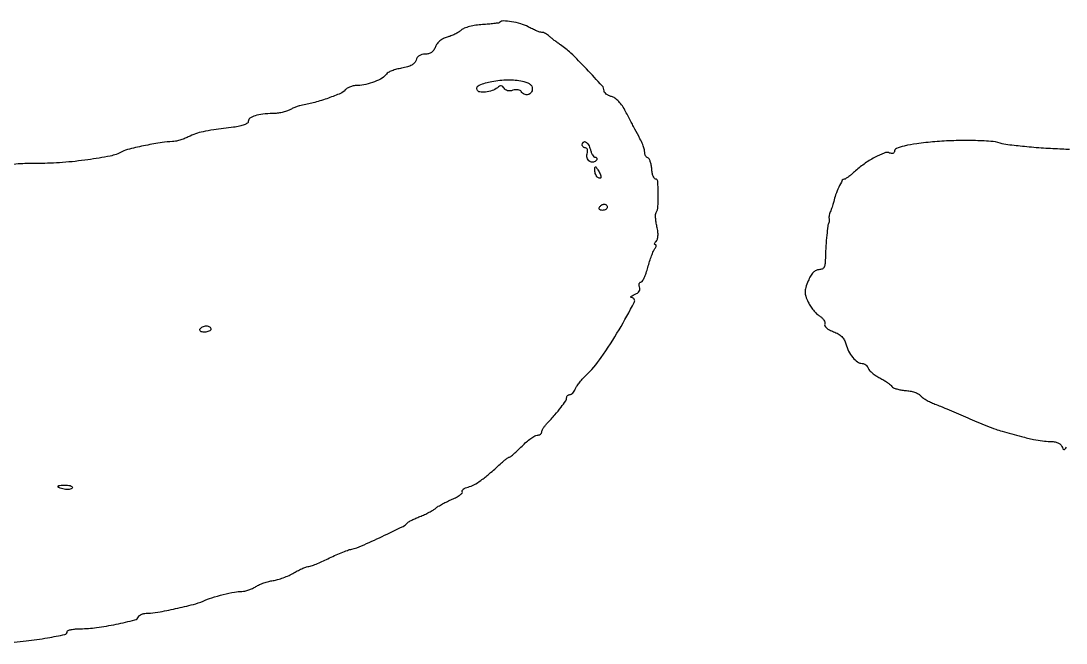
# Model space of a CAD drawing. Extents: x 489 to 2056, y 115 to 2226.
# Drawn here: x 1328.1 to 1663, y 634.4 to 833.7 of the extents above; entities that cross this region are included whole.
import ezdxf

# ---------------------------------------------------------------- set-up
doc = ezdxf.new("R2010")
doc.units = 0

msp = doc.modelspace()

# ---------------------------------------------------------------- linework, layer by layer
for points in [[(1322.040075, 634.489962, 0.011088), (1329.848412, 635.153969, 0.016314), (1336.666182, 636.112202, 0.009653), (1342.236602, 637.192545, 0.353716), (1343, 638.136643, -0.318674), (1343.240122, 638.475135, -0.032034), (1344.248437, 638.757186, -0.030901), (1345.620971, 638.960307, -0.019125), (1347.25, 639.036755, 0.031908), (1352.385999, 639.409475, 0.017068), (1358.658603, 640.488607, 0.008916), (1364.671209, 641.847902, 0.257707), (1365.794306, 642.882918, -0.168216), (1366.124719, 643.313019, -0.056534), (1366.840619, 643.676199, -0.048667), (1367.785351, 643.926778, -0.039137), (1368.833333, 644.014781, 0.044547), (1371.97986, 644.313261, 0.008211), (1377.696735, 645.472333, 0.008418), (1383.378814, 646.822496, 0.041126), (1386.5, 647.899715, -0.028933), (1389.277665, 648.934741, -0.013466), (1392.982931, 649.967816, -0.012681), (1396.604545, 650.776224, -0.048603), (1398.901203, 651, 0.0544), (1399.899902, 651.10898, 0.027556), (1401.119708, 651.449834, 0.027001), (1402.353794, 651.94499, 0.036136), (1403.407501, 652.531349, -0.039324), (1404.531665, 653.147575, -0.021461), (1405.99331, 653.731222, -0.021264), (1407.538708, 654.199925, -0.031526), (1408.928323, 654.465617, 0.038027), (1410.398327, 654.766519, 0.018961), (1412.205267, 655.356988, 0.018704), (1414.040018, 656.113661, 0.026126), (1415.613166, 656.934268, -0.014504), (1417.046971, 657.725096, -0.016675), (1418.459906, 658.393191, -0.015929), (1419.685829, 658.877849, -0.086371), (1420.387682, 659, 0.085217), (1421.141549, 659.129424, 0.01039), (1422.716613, 659.723765, 0.012073), (1424.571071, 660.520417, 0.009688), (1426.527831, 661.463881, -0.011281), (1428.592892, 662.451469, -0.010161), (1430.773078, 663.381481, -0.010241), (1432.761558, 664.135404, -0.031439), (1434.145523, 664.531962, 0.050131), (1437.260417, 665.551716, 0.006051), (1443.833843, 668.555802, 0.00355), (1450.61203, 671.812207, 0.11729), (1452, 672.954199, -0.102552), (1452.37595, 673.28234, -0.01153), (1453.38125, 673.818754, -0.013601), (1454.623143, 674.403254, -0.01065), (1456, 674.971469, 0.015211), (1457.452685, 675.586543, 0.013551), (1458.923251, 676.311543, 0.013732), (1460.209892, 677.035634, 0.040283), (1461.036598, 677.626556, -0.039011), (1461.876951, 678.230462, -0.01218), (1463.224475, 679.003399, -0.012092), (1464.777098, 679.796455, -0.01307), (1466.326911, 680.492126, 0.023305), (1467.727545, 681.155594, 0.039455), (1468.821285, 681.853334, 0.049327), (1469.509404, 682.488358, 0.33153), (1469.547224, 682.92359, -0.265517), (1469.534236, 683.299723, -0.105765), (1469.876857, 683.710411, -0.067276), (1470.535214, 684.096519, -0.037557), (1471.418413, 684.390167, 0.063628), (1473.307995, 685.129572, 0.030602), (1475.514489, 686.516804, 0.022569), (1478.209101, 688.640998, 0.009265), (1481.674555, 691.75, -0.011558), (1482.644089, 692.61182, -0.015802), (1483.558391, 693.339062, -0.012558), (1484.342089, 693.892914, -0.148605), (1484.694436, 694, 0.173764), (1485.062191, 694.131784, 0.007579), (1486.119178, 695.028125, 0.01211), (1487.3509, 696.158949, 0.00827), (1488.697119, 697.5, -0.019653), (1490.104971, 698.840005, -0.024105), (1491.524258, 699.971875, -0.023634), (1492.782028, 700.791889, -0.133406), (1493.548138, 701, 0.067108), (1494.103115, 701.074824, 0.083976), (1494.573515, 701.29375, 0.099523), (1494.888098, 701.618658, 0.143692), (1495, 702, -0.110587), (1495.112948, 702.504429, -0.028379), (1495.514062, 703.243401, -0.027486), (1496.080178, 704.055114, -0.024875), (1496.75, 704.828598, 0.010731), (1499.238097, 707.542724, 0.017006), (1501.237266, 709.982284, 0.014961), (1502.697363, 712.016389, 0.149259), (1503, 713.007606, -0.103046), (1503.078881, 713.386286, -0.098801), (1503.302969, 713.708484, -0.096952), (1503.637708, 713.924383, -0.09517), (1504.031385, 714, 0.139037), (1504.474907, 714.125764, 0.061127), (1504.955626, 714.510314, 0.053812), (1505.397942, 715.072689, 0.048171), (1505.729411, 715.73724, -0.054875), (1506.161217, 716.574728, -0.018083), (1506.969342, 717.702289, -0.017764), (1507.963082, 718.897701, -0.019227), (1509.014319, 719.98724, 0.048382), (1514.084643, 725.894919, 0.019925), (1519.807622, 734.769975, 0.012649), (1524.681212, 743.532127, 0.547779), (1523.804528, 745.063386, -0.18202), (1523.542569, 745.176821, -0.41401), (1523.53925, 745.372007, -0.085384), (1523.950351, 745.673256, -0.019914), (1524.733345, 746.025001, 0.050257), (1525.654976, 746.508122, 0.09889), (1526.240546, 747.087854, 0.126093), (1526.475276, 747.746379, 0.114991), (1526.376356, 748.461615, -0.054913), (1526.221724, 749.05073, -0.098627), (1526.246435, 749.548099, -0.146309), (1526.440548, 749.874278, -0.188025), (1526.76305, 750, 0.261877), (1527.213548, 750.253323, 0.025463), (1527.830584, 751.395313, 0.027102), (1528.461896, 752.929958, 0.017965), (1529.02521, 754.75, -0.011193), (1529.588193, 756.660181, -0.012532), (1530.216972, 758.471875, -0.011882), (1530.825744, 759.983371, -0.063065), (1531.277616, 760.75, 0.039883), (1531.591398, 761.230138, 0.09624), (1531.71916, 761.632813, 0.196427), (1531.647281, 761.889958, 0.23159), (1531.422445, 762, -0.219556), (1531.210902, 762.097595, -0.239044), (1531.158039, 762.316446, -0.102115), (1531.319329, 762.662816, -0.036535), (1531.677263, 763.077263, 0.126499), (1532.085021, 763.767269, 0.056675), (1532.263381, 764.813558, 0.044438), (1532.218685, 766.159245, 0.024956), (1531.93864, 767.772064, -0.017981), (1531.666074, 769.221586, -0.022358), (1531.522081, 770.585286, -0.021402), (1531.502048, 771.717367, -0.132891), (1531.66628, 772.269046, 0.124271), (1532.267746, 774.170897, 0.018189), (1532.360134, 778.248854, 0.012654), (1532.199495, 782.362664, 0.394929), (1531.518989, 783.001987, -0.250843), (1531.111012, 783.221431, -0.054667), (1530.732117, 783.955419, -0.044671), (1530.433036, 785.003281, -0.029575), (1530.271196, 786.244922, 0.028584), (1530.108752, 787.510741, 0.037774), (1529.809626, 788.633833, 0.041649), (1529.430523, 789.484898, 0.188883), (1529.021196, 789.826268, -0.112142), (1528.630727, 790.063043, -0.069914), (1528.299976, 790.486806, -0.064606), (1528.076287, 791.024693, -0.066367), (1528, 791.596902, 0.068148), (1527.850837, 792.686226, 0.031617), (1527.379939, 794.037234, 0.019071), (1526.491951, 795.939523, 0.004665), (1524.882242, 799, -0.001935), (1524.436895, 799.83561, -0.000417), (1523.672452, 801.286345, -0.000435), (1522.790097, 802.967784, -0.000415), (1521.89691, 804.67692, 0.030139), (1520.842711, 806.43165, 0.039844), (1519.669363, 807.879971, 0.045742), (1518.474527, 808.925462, 0.095668), (1517.359243, 809.445972, -0.046394), (1516.456601, 809.763875, -0.056971), (1515.693028, 810.226964, -0.067451), (1515.171762, 810.756941, -0.161998), (1515, 811.273162, 0.186601), (1514.390812, 812.848653, 0.005198), (1509.332172, 818.297131, 0.010505), (1504.300429, 823.386369, 0.047281), (1501.039001, 826, -0.010185), (1500.068855, 826.665792, -0.007958), (1499.042234, 827.426563, -0.008058), (1498.108749, 828.165778, -0.019399), (1497.448899, 828.75, 0.037976), (1496.866417, 829.22836, 0.034029), (1496.197187, 829.632813, 0.03567), (1495.544101, 829.912229, 0.083434), (1495.021769, 830, -0.081412), (1494.398238, 830.102203, -0.014614), (1493.2899, 830.512005, -0.01543), (1492.007811, 831.075714, -0.013404), (1490.70034, 831.742997, 0.051062), (1488.274787, 832.759008, 0.035404), (1485.373806, 833.419491, 0.032316), (1482.724121, 833.654526, 0.205121), (1481.496396, 833.163062, -0.161141), (1481.157397, 832.992623, -0.005907), (1479.712495, 832.797083, -0.010244), (1477.974764, 832.618842, -0.006956), (1475.990434, 832.484068, 0.02524), (1473.911799, 832.266322, 0.026082), (1471.888701, 831.841464, 0.026968), (1470.184476, 831.289779, 0.091859), (1469.194084, 830.682295, -0.045734), (1468.343581, 830.046414, -0.022957), (1467.168403, 829.397241, -0.022584), (1465.881915, 828.832545, -0.030973), (1464.677074, 828.4512, 0.058313), (1463.486907, 828.001718, 0.053284), (1462.392841, 827.278547, 0.055095), (1461.511681, 826.370164, 0.074333), (1460.951824, 825.373289, -0.06038), (1460.404801, 824.332572, -0.086279), (1459.675123, 823.590059, -0.088598), (1458.753394, 823.1502, -0.06723), (1457.641382, 823, 0.059957), (1456.595883, 822.874178, 0.084695), (1455.736767, 822.502283, 0.093592), (1455.109921, 821.901523, 0.091309), (1454.738627, 821.108509, -0.119471), (1454.261627, 820.221911, -0.082295), (1453.36739, 819.505893, -0.059337), (1452.009559, 818.943913, -0.026634), (1450.122548, 818.520704, 0.022905), (1448.489685, 818.167255, 0.027312), (1446.991304, 817.681353, 0.027779), (1445.79728, 817.142768, 0.132325), (1445.250552, 816.641139, -0.11951), (1443.936619, 815.373073, -0.038008), (1441.474273, 814.172168, -0.037971), (1438.647172, 813.291819, -0.056553), (1436.075392, 813, 0.045723), (1434.90323, 812.892585, 0.040729), (1433.722026, 812.573066, 0.042986), (1432.703648, 812.104151, 0.090405), (1432.038681, 811.546608, -0.121179), (1430.559541, 810.452457, -0.013834), (1426.657201, 808.947667, -0.017725), (1422.308787, 807.579022, -0.026249), (1418.406849, 806.718766, 0.032084), (1417.520608, 806.512514, 0.015608), (1416.418511, 806.142372, 0.015412), (1415.291354, 805.684244, 0.021475), (1414.315741, 805.201103, -0.048084), (1413.242771, 804.739005, -0.023303), (1411.79911, 804.348813, -0.022865), (1410.245208, 804.079428, -0.030463), (1408.815741, 803.986345, 0.025519), (1405.616364, 803.809738, 0.050963), (1403.139183, 803.286898, 0.073922), (1401.5299, 802.494741, 0.246254), (1401, 801.484062, -0.247337), (1400.70083, 800.916278, -0.056396), (1399.709173, 800.389577, -0.041968), (1398.206585, 799.938431, -0.021049), (1396.25, 799.611216, 0.00332), (1389.893291, 798.778516, 0.018098), (1386.475127, 798.180902, 0.031843), (1384.075366, 797.509143, 0.031544), (1381.772494, 796.536392, -0.022983), (1380.443992, 795.948239, -0.019772), (1378.999283, 795.451315, -0.020237), (1377.651006, 795.105209, -0.052751), (1376.656557, 795, 0.039667), (1373.35986, 794.738045, 0.010215), (1368.102186, 793.786657, 0.008858), (1362.921, 792.643484, 0.06276), (1360.515408, 791.737376, -0.072656), (1356.724961, 790.394295, -0.014274), (1349.581026, 789.190578, -0.015564), (1341.491609, 788.319595, -0.018527), (1333.821429, 788.019675, 0.007124), (1328.78941, 787.937741, 0.029392), (1325.757925, 787.666318, 0.050496)], [(1664.170167, 792.458158, 0.00954), (1661.73372, 792.59384, -0.007818), (1655.770523, 792.905321, -0.007337), (1649.692225, 793.407906, -0.006054), (1644.37103, 793.991732, -0.046519), (1641.920584, 794.525206, 0.060123), (1638.897546, 795.09792, 0.011567), (1633.31759, 795.343584, 0.012657), (1627.013824, 795.31555, 0.0145), (1621, 794.961786, 0.009619), (1615.158348, 794.334373, 0.028375), (1611.188534, 793.599819, 0.038842), (1608.655319, 792.767794, 0.302721), (1608, 791.784603, -0.177916), (1607.877939, 791.45243, -0.148749), (1607.560081, 791.248168, -0.103012), (1607.075749, 791.213948, -0.057976), (1606.502404, 791.360704, 0.187011), (1604.792415, 791.354987, 0.029607), (1601.687616, 789.922443, 0.031472), (1598.279325, 787.812061, 0.03253), (1595.202451, 785.311822, -0.013552), (1594.193612, 784.426455, -0.017896), (1593.225495, 783.679098, -0.01543), (1592.39123, 783.119583, -0.140899), (1591.975298, 783, 0.2733), (1591.330805, 782.619284, 0.014787), (1590.207779, 780.430638, 0.022898), (1589.185424, 778.003904, 0.038214), (1588.580577, 775.872779, -0.019737), (1588.424201, 775.232724, -0.009762), (1588.178037, 774.43302, -0.009672), (1587.890028, 773.612259, -0.013953), (1587.601307, 772.899203, 0.026124), (1587.345465, 772.220321, 0.024568), (1587.15578, 771.504499, 0.025366), (1587.051312, 770.8538, 0.073466), (1587.068687, 770.399203, -0.032164), (1587.114841, 770.018236, -0.02821), (1587.114782, 769.617266, -0.029257), (1587.072881, 769.254683, -0.071592), (1586.989473, 769, 0.084378), (1586.680739, 767.969451, 0.006174), (1586.353805, 765.019283, 0.008977), (1586.08303, 761.644646, 0.008879), (1585.93236, 758.25, -0.016395), (1585.797382, 755.979745, -0.090693), (1585.468756, 754.806324, -0.175487), (1584.857, 754.213826, -0.105886), (1583.858618, 754, 0.120355), (1582.907275, 753.767636, 0.081782), (1582.010742, 753.096894, 0.061422), (1581.170611, 751.974587, 0.03104), (1580.388486, 750.387353, 0.020849), (1579.601409, 748.258206, 0.078027), (1579.379559, 746.853672, 0.084794), (1579.607786, 745.510118, 0.027352), (1580.382272, 743.637353, 0.033617), (1581.114796, 742.340082, 0.02629), (1582.072835, 741.036569, 0.026946), (1583.098262, 739.914119, 0.056886), (1584.026441, 739.189265, -0.050626), (1584.809236, 738.593528, -0.062596), (1585.394993, 737.889668, -0.074916), (1585.707131, 737.189749, -0.160442), (1585.678938, 736.605709, 0.218396), (1585.71711, 736.006625, 0.089599), (1586.236315, 735.354484, 0.061165), (1587.184456, 734.709288, 0.0321), (1588.493894, 734.138369, -0.041782), (1590.016608, 733.439113, -0.065847), (1591.163789, 732.575118, -0.07262), (1591.969956, 731.512001, -0.064903), (1592.476549, 730.221925, 0.05588), (1593.331952, 727.92293, 0.057374), (1594.669372, 725.892561, 0.064684), (1596.216463, 724.467068, 0.155057), (1597.686372, 724, -0.099446), (1598.256624, 723.885448, -0.06685), (1598.831706, 723.548511, -0.063749), (1599.324255, 723.0506, -0.071686), (1599.652566, 722.463015, 0.096056), (1600.089192, 721.763376, 0.030054), (1600.9882, 720.906771, 0.028789), (1602.130277, 720.05004, 0.028179), (1603.371181, 719.323482, -0.01653), (1604.619746, 718.630963, -0.017987), (1605.784266, 717.875582, -0.017747), (1606.730298, 717.16103, -0.079351), (1607.192278, 716.644846, 0.145017), (1607.692744, 716.213724, 0.032686), (1608.756555, 715.816064, 0.031251), (1610.093125, 715.503265, 0.025887), (1611.545339, 715.334565, -0.032524), (1613.030855, 715.141998, -0.033248), (1614.467679, 714.759147, -0.035229), (1615.662293, 714.257862, -0.104182), (1616.35306, 713.70456, 0.067353), (1617.027414, 713.07827, 0.02101), (1618.191211, 712.329118, 0.020578), (1619.57596, 711.592678, 0.021345), (1621, 710.982281, -0.007498), (1622.809136, 710.26543, -0.00228), (1625.528125, 709.12605, -0.002283), (1628.563311, 707.821477, -0.002489), (1631.5, 706.525895, 0.006925), (1634.473319, 705.245545, 0.006042), (1637.61875, 703.986737, 0.006086), (1640.490366, 702.917563, 0.017881), (1642.5, 702.27716, 0.003243), (1648.736917, 700.576208, 0.012514), (1652.640862, 699.642601, 0.019967), (1655.467865, 699.157964, 0.032475), (1657.897404, 699, -0.038592), (1659.2559, 698.89499, -0.06086), (1660.379559, 698.576906, -0.075833), (1661.202664, 698.073607, -0.126723), (1661.670548, 697.416154, 0.028071), (1662.023369, 696.63144, 0.235072), (1662.328337, 696.40891, 0.263374), (1662.664522, 696.530272, 0.034059), (1663.139163, 697.166154, -0.037585)]]:
    msp.add_lwpolyline(points, format="xyb")
for points in [[(1488.875, 814.375, -0.036002), (1490.290594, 813.984187, -0.083544), (1491.25, 813.45, -0.113824), (1491.802776, 812.751388, -0.111131), (1492, 811.875, -0.158735), (1491.619604, 810.706982, -0.179054), (1490.641, 810.056342, -0.170156), (1489.434053, 810.183152, -0.144865), (1488.47486, 811.040677, 0.147938), (1488.078116, 811.391097, 0.071205), (1487.421166, 811.585397, 0.061084), (1486.619286, 811.604145, 0.05222), (1485.790997, 811.433665, -0.057517), (1484.909957, 811.262008, -0.075361), (1484.093129, 811.321679, -0.086591), (1483.419402, 811.603443, -0.112562), (1482.95137, 812.078686, 0.067491), (1482.502644, 812.624204, 0.164381), (1482.033571, 812.834704, 0.146659), (1481.495442, 812.728268, 0.050189), (1480.826215, 812.283272, -0.087916), (1479.168429, 811.352228, -0.057881), (1477.028693, 810.872153, -0.06323), (1475.132072, 810.912398, -0.280438), (1474.310904, 811.596148, -0.401911), (1475.019616, 813.122577, -0.045852), (1479.029814, 814.276486, -0.042879), (1484.135431, 814.80336, -0.053682)], [(1510.589356, 792.5, 0.033639), (1510.89929, 791.542859, 0.045696), (1511.311741, 790.734375, 0.05385), (1511.758663, 790.171027, 0.200769), (1512.167425, 790, -0.118832), (1512.482169, 789.924125, -0.186635), (1512.665174, 789.719079, -0.153452), (1512.682258, 789.409383, -0.076185), (1512.526992, 789.043674, -0.219843), (1511.571646, 788.411708, -0.191887), (1510.395444, 788.684064, -0.156414), (1509.56191, 789.771985, -0.164148), (1509.537587, 791.118425, 0.050168), (1509.689491, 791.84147, 0.088154), (1509.647476, 792.449175, 0.131876), (1509.425808, 792.848158, 0.203084), (1509.067388, 793, -0.092573), (1508.659924, 793.076092, -0.096189), (1508.313545, 793.29375, -0.09931), (1508.081731, 793.618454, -0.105903), (1508, 794, -0.20179), (1508.350446, 794.832987, -0.336778), (1509.068281, 794.922923, -0.131907), (1509.981721, 794.0059, -0.068918)], [(1513.984687, 783.690983, -0.157323), (1513.907599, 783.435603, -0.195945), (1513.701752, 783.301162, -0.128516), (1513.382147, 783.321663, -0.058538), (1513, 783.5, -0.101161), (1512.617978, 783.859627, -0.052761), (1512.298248, 784.433213, -0.049393), (1512.083635, 785.116349, -0.053738), (1512.015313, 785.809017, -0.012098), (1512.046994, 786.761472, -0.343021), (1512.199331, 786.935744, -0.295079), (1512.430616, 786.842749, -0.010223), (1513, 786, -0.021347), (1513.372163, 785.366342, -0.021318), (1513.689119, 784.702976, -0.021733), (1513.915238, 784.101584, -0.074451)], [(1516, 774, -0.153634), (1515.879982, 773.618621, -0.097988), (1515.542039, 773.29375, -0.080552), (1515.037096, 773.074545, -0.062283), (1514.440983, 773, -0.066118), (1513.889346, 773.073267, -0.138808), (1513.521475, 773.29375, -0.191142), (1513.392057, 773.620352, -0.139169), (1513.5, 774, -0.06081), (1513.806203, 774.382515, -0.051032), (1514.2129, 774.70625, -0.053229), (1514.653442, 774.926698, -0.089642), (1515.059017, 775, -0.105429), (1515.418051, 774.923444, -0.099231), (1515.723586, 774.70625, -0.096318), (1515.928382, 774.381732, -0.092995)], [(1389, 735, -0.195654), (1388.844577, 734.618015, -0.086673), (1388.395164, 734.29375, -0.066561), (1387.729059, 734.073608, -0.0466), (1386.940983, 734, -0.047867), (1386.195401, 734.071541, -0.104212), (1385.66835, 734.29375, -0.181468), (1385.441401, 734.621877, -0.202618), (1385.5, 735, -0.08825), (1385.842344, 735.382836, -0.053305), (1386.359775, 735.70625, -0.051278), (1386.961978, 735.925833, -0.061875), (1387.559017, 736, -0.067639), (1388.109818, 735.925146, -0.08433), (1388.576711, 735.70625, -0.09965), (1388.888931, 735.38134, -0.142666)], [(1344.558021, 684.09388, -0.15438), (1344.198685, 683.78447, -0.064046), (1343.575304, 683.607491, -0.054994), (1342.805232, 683.577577, -0.046215), (1341.999004, 683.710511, -0.01719), (1340.27602, 684.224963, -0.439388), (1340.098164, 684.625086, -0.284356), (1340.561938, 684.947157, -0.013228), (1342.559017, 685, -0.034022), (1343.501616, 684.935787, -0.072514), (1344.201819, 684.733827, -0.140077), (1344.552033, 684.436488, -0.293546)]]:
    msp.add_lwpolyline(points, format="xyb", close=True)

doc.saveas('drawing.dxf')
